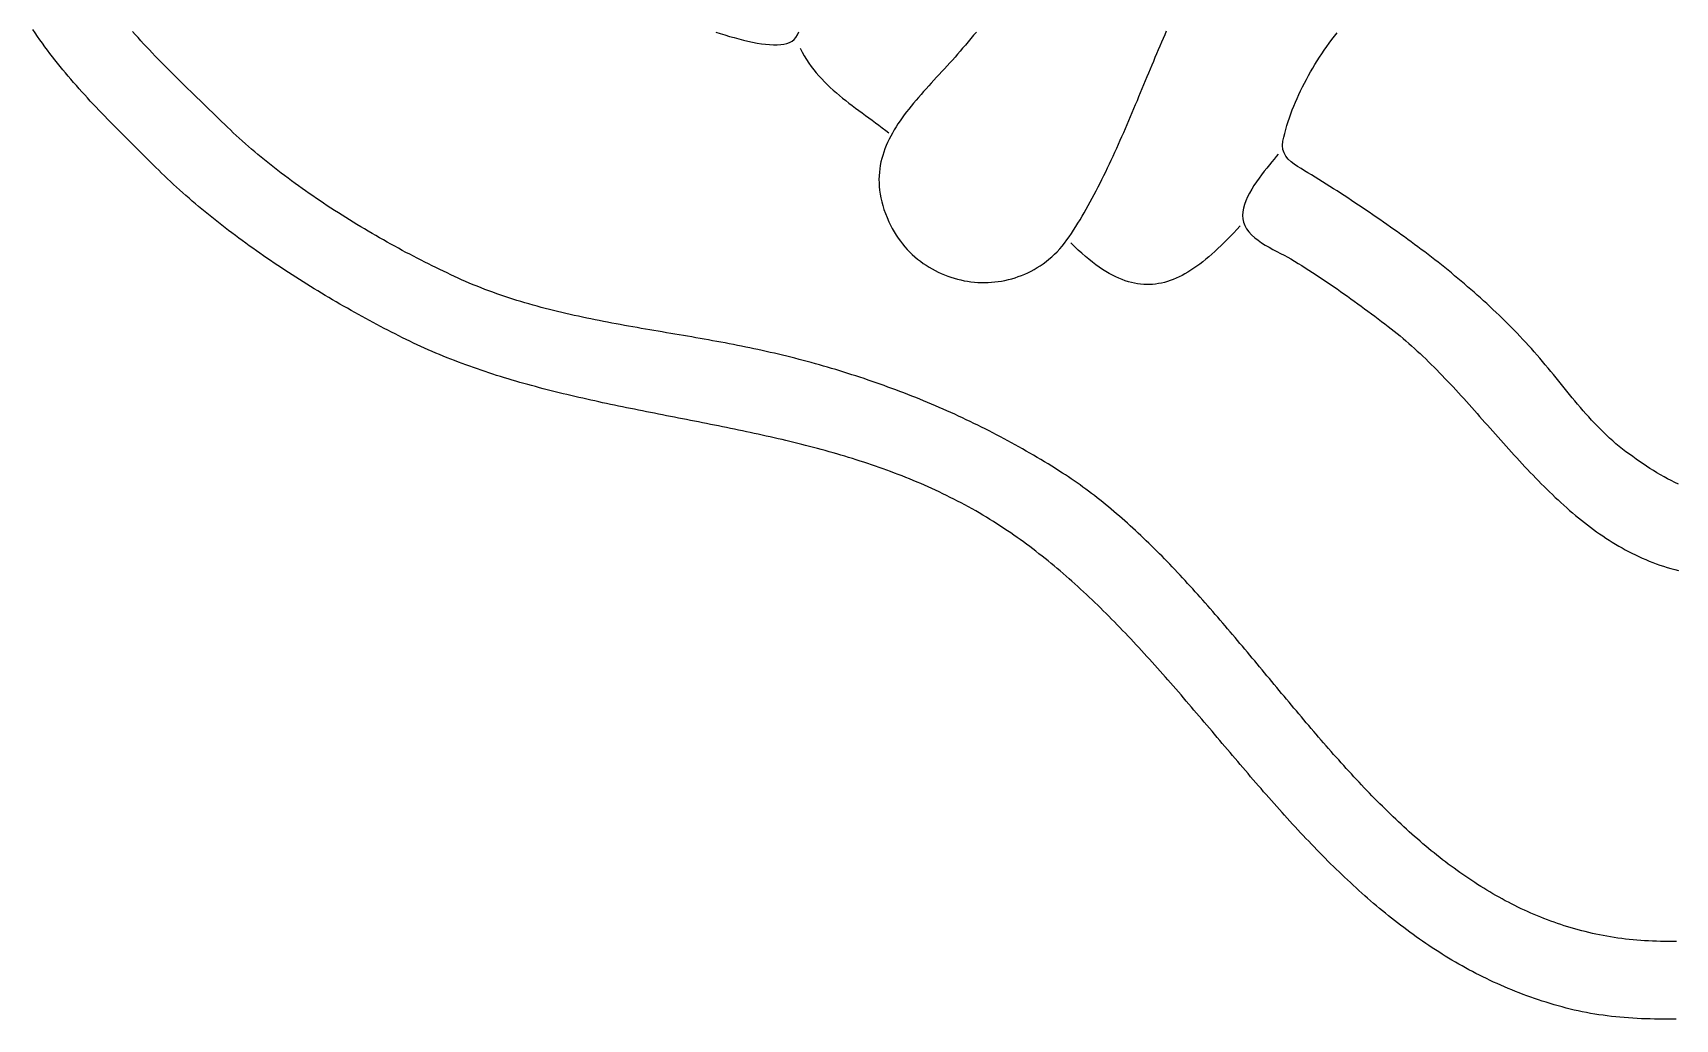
# Model space of a CAD drawing. Header units: millimetres. Extents: x 3 to 844, y 38 to 1106.
# Drawn here: x 33.8 to 421.9, y 37.8 to 271 of the extents above; entities that cross this region are included whole.
import ezdxf

# ---------------------------------------------------------------- set-up
doc = ezdxf.new("R2010")
doc.units = ezdxf.units.MM
doc.layers.add('0_0_0', color=3, linetype='Continuous')

msp = doc.modelspace()

# ---------------------------------------------------------------- linework, layer by layer
at = {"layer": '0_0_0'}
for points in [[(422.14, 37.85), (421.12, 37.84), (420.1, 37.83), (419.08, 37.83), (418.06, 37.84), (417.03, 37.86), (416.01, 37.88), (414.99, 37.91), (413.97, 37.95), (412.95, 38), (411.93, 38.06), (410.91, 38.13), (409.89, 38.21), (408.88, 38.29), (407.88, 38.39), (406.87, 38.5), (405.87, 38.62), (404.87, 38.75), (403.88, 38.89), (402.9, 39.04), (401.92, 39.2), (400.94, 39.38), (399.97, 39.57), (399.01, 39.78), (398.06, 39.99), (397.11, 40.22), (396.15, 40.47), (395.2, 40.72), (394.25, 40.98), (393.31, 41.25), (392.37, 41.53), (391.44, 41.82), (390.52, 42.11), (389.6, 42.41), (388.69, 42.72), (387.78, 43.04), (386.88, 43.37), (385.98, 43.7), (385.09, 44.04), (384.21, 44.38), (383.33, 44.74), (382.46, 45.1), (381.59, 45.47), (380.73, 45.84), (379.87, 46.23), (379.02, 46.61), (378.17, 47.01), (377.33, 47.41), (376.49, 47.82), (375.66, 48.24), (374.83, 48.66), (374.01, 49.09), (373.19, 49.53), (372.38, 49.97), (371.57, 50.42), (370.77, 50.87), (369.97, 51.33), (369.17, 51.8), (368.38, 52.27), (367.6, 52.75), (366.82, 53.23), (366.04, 53.72), (365.27, 54.22), (364.5, 54.72), (363.74, 55.22), (362.98, 55.73), (362.22, 56.25), (361.47, 56.77), (360.72, 57.3), (359.98, 57.84), (359.24, 58.37), (358.5, 58.92), (357.77, 59.47), (357.04, 60.02), (356.31, 60.58), (355.59, 61.14), (354.87, 61.71), (354.16, 62.28), (353.44, 62.85), (352.74, 63.43), (352.03, 64.02), (351.33, 64.61), (350.63, 65.2), (349.94, 65.8), (349.24, 66.4), (348.55, 67.01), (347.87, 67.62), (347.18, 68.23), (346.5, 68.85), (345.82, 69.47), (345.15, 70.1), (344.48, 70.73), (343.81, 71.36), (343.14, 71.99), (342.48, 72.63), (341.81, 73.28), (341.15, 73.92), (340.5, 74.57), (339.84, 75.22), (339.19, 75.88), (338.54, 76.53), (337.89, 77.2), (337.24, 77.86), (336.6, 78.53), (335.95, 79.19), (335.31, 79.87), (334.67, 80.54), (334.04, 81.22), (333.4, 81.9), (332.77, 82.58), (332.14, 83.26), (331.51, 83.95), (330.88, 84.63), (330.25, 85.32), (329.62, 86.02), (329, 86.71), (328.38, 87.4), (327.75, 88.1), (327.13, 88.8), (326.51, 89.5), (325.9, 90.2), (325.28, 90.91), (324.66, 91.61), (324.05, 92.32), (323.43, 93.02), (322.82, 93.73), (322.21, 94.44), (321.59, 95.15), (320.98, 95.87), (320.37, 96.58), (319.76, 97.29), (319.15, 98), (318.54, 98.72), (317.93, 99.43), (317.32, 100.15), (316.71, 100.87), (316.11, 101.58), (315.5, 102.3), (314.89, 103.02), (314.28, 103.74), (313.67, 104.45), (313.07, 105.17), (312.46, 105.89), (311.85, 106.6), (311.24, 107.32), (310.63, 108.04), (310.02, 108.76), (309.41, 109.47), (308.8, 110.19), (308.19, 110.9), (307.58, 111.62), (306.97, 112.33), (306.36, 113.04), (305.75, 113.76), (305.13, 114.47), (304.52, 115.18), (303.9, 115.89), (303.29, 116.59), (302.67, 117.3), (302.05, 118.01), (301.43, 118.71), (300.81, 119.41), (300.19, 120.12), (299.57, 120.82), (298.94, 121.51), (298.32, 122.21), (297.69, 122.9), (297.06, 123.6), (296.43, 124.29), (295.8, 124.98), (295.17, 125.66), (294.53, 126.35), (293.9, 127.03), (293.26, 127.71), (292.62, 128.39), (291.98, 129.07), (291.33, 129.74), (290.69, 130.41), (290.04, 131.08), (289.39, 131.74), (288.74, 132.41), (288.08, 133.07), (287.43, 133.72), (286.77, 134.38), (286.11, 135.03), (285.44, 135.68), (284.78, 136.32), (284.11, 136.96), (283.43, 137.6), (282.76, 138.23), (282.08, 138.86), (281.4, 139.49), (280.72, 140.12), (280.04, 140.74), (279.35, 141.35), (278.66, 141.96), (277.96, 142.57), (277.26, 143.18), (276.56, 143.78), (275.86, 144.37), (275.15, 144.97), (274.44, 145.56), (273.73, 146.14), (273.01, 146.72), (272.29, 147.29), (271.56, 147.86), (270.84, 148.43), (270.1, 148.99), (269.37, 149.55), (268.63, 150.1), (267.89, 150.64), (267.14, 151.18), (266.39, 151.72), (265.63, 152.25), (264.88, 152.78), (264.11, 153.3), (263.29, 153.85), (262.46, 154.4), (261.63, 154.93), (260.8, 155.46), (259.96, 155.98), (259.13, 156.49), (258.29, 157), (257.44, 157.49), (256.6, 157.98), (255.75, 158.46), (254.9, 158.93), (254.04, 159.4), (253.19, 159.85), (252.33, 160.3), (251.47, 160.75), (250.61, 161.18), (249.74, 161.61), (248.87, 162.03), (248.01, 162.45), (247.13, 162.86), (246.26, 163.26), (245.38, 163.65), (244.51, 164.04), (243.63, 164.42), (242.74, 164.8), (241.86, 165.17), (240.97, 165.53), (240.08, 165.89), (239.19, 166.24), (238.3, 166.59), (237.41, 166.93), (236.51, 167.27), (235.62, 167.6), (234.72, 167.92), (233.82, 168.24), (232.91, 168.56), (232.01, 168.86), (231.1, 169.17), (230.2, 169.47), (229.29, 169.76), (228.38, 170.05), (227.47, 170.34), (226.55, 170.62), (225.64, 170.9), (224.72, 171.17), (223.8, 171.44), (222.89, 171.7), (221.97, 171.96), (221.04, 172.22), (220.12, 172.47), (219.2, 172.72), (218.27, 172.97), (217.35, 173.21), (216.42, 173.45), (215.49, 173.68), (214.56, 173.92), (213.63, 174.15), (212.7, 174.37), (211.77, 174.6), (210.84, 174.82), (209.9, 175.04), (208.97, 175.25), (208.03, 175.47), (207.09, 175.68), (206.16, 175.89), (205.22, 176.09), (204.28, 176.3), (203.34, 176.5), (202.4, 176.7), (201.46, 176.9), (200.52, 177.1), (199.58, 177.29), (198.64, 177.49), (197.7, 177.68), (196.75, 177.87), (195.81, 178.07), (194.87, 178.26), (193.92, 178.44), (192.98, 178.63), (192.03, 178.82), (191.09, 179.01), (190.14, 179.19), (189.2, 179.38), (188.25, 179.56), (187.31, 179.75), (186.36, 179.93), (185.42, 180.12), (184.47, 180.3), (183.53, 180.49), (182.58, 180.67), (181.64, 180.86), (180.69, 181.05), (179.75, 181.23), (178.8, 181.42), (177.86, 181.61), (176.92, 181.8), (175.97, 181.99), (175.03, 182.18), (174.09, 182.37), (173.14, 182.57), (172.2, 182.76), (171.26, 182.96), (170.32, 183.16), (169.38, 183.36), (168.44, 183.56), (167.5, 183.76), (166.56, 183.96), (165.62, 184.17), (164.68, 184.38), (163.75, 184.59), (162.81, 184.81), (161.87, 185.02), (160.94, 185.24), (160.01, 185.46), (159.07, 185.69), (158.14, 185.92), (157.21, 186.15), (156.28, 186.38), (155.35, 186.62), (154.42, 186.86), (153.5, 187.1), (152.57, 187.35), (151.65, 187.6), (150.72, 187.85), (149.8, 188.11), (148.88, 188.37), (147.96, 188.63), (147.04, 188.9), (146.12, 189.18), (145.21, 189.45), (144.29, 189.74), (143.38, 190.02), (142.47, 190.31), (141.56, 190.61), (140.65, 190.91), (139.74, 191.22), (138.84, 191.53), (137.93, 191.84), (137.03, 192.16), (136.13, 192.49), (135.23, 192.82), (134.34, 193.16), (133.44, 193.5), (132.55, 193.85), (131.66, 194.2), (130.77, 194.56), (129.88, 194.92), (128.99, 195.3), (128.11, 195.67), (127.23, 196.06), (126.35, 196.45), (125.47, 196.84), (124.59, 197.25), (123.72, 197.66), (122.85, 198.07), (121.98, 198.5), (121.11, 198.93), (120.26, 199.36), (119.39, 199.8), (118.53, 200.24), (117.67, 200.68), (116.8, 201.13), (115.94, 201.59), (115.07, 202.05), (114.2, 202.51), (113.33, 202.98), (112.46, 203.45), (111.59, 203.93), (110.72, 204.41), (109.85, 204.89), (108.97, 205.38), (108.1, 205.88), (107.23, 206.37), (106.36, 206.88), (105.48, 207.38), (104.61, 207.89), (103.74, 208.41), (102.87, 208.92), (102, 209.45), (101.13, 209.97), (100.26, 210.5), (99.39, 211.03), (98.52, 211.57), (97.66, 212.11), (96.8, 212.66), (95.93, 213.21), (95.07, 213.76), (94.21, 214.31), (93.36, 214.87), (92.5, 215.44), (91.65, 216), (90.8, 216.57), (89.95, 217.15), (89.11, 217.72), (88.27, 218.3), (87.43, 218.89), (86.59, 219.48), (85.76, 220.07), (84.93, 220.66), (84.1, 221.26), (83.28, 221.86), (82.46, 222.46), (81.64, 223.07), (80.83, 223.68), (80.02, 224.29), (79.22, 224.91), (78.42, 225.53), (77.62, 226.15), (76.83, 226.77), (76.04, 227.4), (75.26, 228.03), (74.49, 228.67), (73.72, 229.3), (72.95, 229.94), (72.19, 230.58), (71.43, 231.23), (70.68, 231.88), (69.94, 232.53), (69.2, 233.18), (68.46, 233.84), (67.74, 234.49), (67.02, 235.15), (66.3, 235.82), (65.59, 236.48), (64.89, 237.15), (64.2, 237.82), (63.51, 238.5), (62.83, 239.17), (62.11, 239.89), (61.38, 240.61), (60.66, 241.33), (59.94, 242.04), (59.22, 242.76), (58.51, 243.47), (57.79, 244.18), (57.08, 244.89), (56.37, 245.6), (55.66, 246.31), (54.95, 247.02), (54.25, 247.73), (53.54, 248.44), (52.84, 249.15), (52.15, 249.86), (51.45, 250.57), (50.76, 251.28), (50.07, 252), (49.39, 252.71), (48.71, 253.43), (48.03, 254.15), (47.35, 254.87), (46.68, 255.6), (46.02, 256.33), (45.36, 257.06), (44.7, 257.79), (44.05, 258.53), (43.4, 259.27), (42.75, 260.01), (42.12, 260.76), (41.48, 261.51), (40.85, 262.27), (40.23, 263.03), (39.61, 263.8), (39, 264.57), (38.39, 265.34), (37.79, 266.13), (37.2, 266.91), (36.61, 267.71), (36.03, 268.51), (35.45, 269.31), (34.89, 270.13), (34.32, 270.95), (33.77, 271.77)], [(422.22, 56.23), (421.27, 56.21), (420.31, 56.2), (419.37, 56.2), (418.43, 56.22), (417.49, 56.24), (416.56, 56.27), (415.63, 56.31), (414.71, 56.37), (413.8, 56.43), (412.89, 56.5), (411.98, 56.59), (411.08, 56.68), (410.19, 56.78), (409.3, 56.89), (408.41, 57.01), (407.54, 57.14), (406.66, 57.28), (405.79, 57.43), (404.93, 57.59), (404.07, 57.76), (403.21, 57.94), (402.36, 58.12), (401.51, 58.32), (400.67, 58.52), (399.84, 58.73), (399, 58.95), (398.18, 59.18), (397.35, 59.42), (396.53, 59.67), (395.72, 59.92), (394.91, 60.18), (394.1, 60.45), (393.3, 60.73), (392.51, 61.02), (391.71, 61.32), (390.92, 61.62), (390.14, 61.93), (389.36, 62.25), (388.58, 62.57), (387.81, 62.91), (387.04, 63.25), (386.28, 63.6), (385.51, 63.95), (384.76, 64.32), (384, 64.69), (383.25, 65.07), (382.51, 65.45), (381.77, 65.84), (381.03, 66.24), (380.29, 66.65), (379.56, 67.06), (378.83, 67.48), (378.11, 67.9), (377.39, 68.33), (376.67, 68.77), (375.96, 69.22), (375.24, 69.67), (374.54, 70.12), (373.83, 70.59), (373.13, 71.06), (372.43, 71.53), (371.74, 72.01), (371.05, 72.5), (370.36, 72.99), (369.67, 73.49), (368.99, 73.99), (368.31, 74.5), (367.63, 75.01), (366.95, 75.53), (366.28, 76.06), (365.61, 76.59), (364.95, 77.12), (364.28, 77.66), (363.62, 78.21), (362.96, 78.76), (362.31, 79.31), (361.65, 79.87), (361, 80.43), (360.35, 81), (359.71, 81.58), (359.06, 82.15), (358.42, 82.73), (357.78, 83.32), (357.14, 83.91), (356.51, 84.5), (355.87, 85.1), (355.24, 85.7), (354.61, 86.31), (353.99, 86.92), (353.36, 87.53), (352.74, 88.15), (352.12, 88.77), (351.5, 89.39), (350.88, 90.02), (350.26, 90.65), (349.65, 91.28), (349.04, 91.91), (348.43, 92.55), (347.82, 93.2), (347.21, 93.84), (346.6, 94.49), (346, 95.14), (345.39, 95.79), (344.79, 96.45), (344.19, 97.11), (343.59, 97.77), (342.99, 98.43), (342.4, 99.1), (341.8, 99.76), (341.21, 100.43), (340.61, 101.11), (340.02, 101.78), (339.43, 102.46), (338.84, 103.13), (338.25, 103.81), (337.66, 104.49), (337.08, 105.17), (336.49, 105.86), (335.9, 106.54), (335.32, 107.23), (334.73, 107.92), (334.15, 108.61), (333.57, 109.3), (332.98, 109.99), (332.4, 110.68), (331.82, 111.37), (331.24, 112.07), (330.66, 112.76), (330.08, 113.45), (329.5, 114.15), (328.92, 114.85), (328.34, 115.54), (327.76, 116.24), (327.18, 116.93), (326.6, 117.63), (326.02, 118.33), (325.44, 119.03), (324.86, 119.72), (324.28, 120.42), (323.71, 121.11), (323.13, 121.81), (322.55, 122.51), (321.97, 123.2), (321.39, 123.9), (320.81, 124.59), (320.23, 125.28), (319.65, 125.98), (319.07, 126.67), (318.48, 127.36), (317.9, 128.05), (317.32, 128.74), (316.74, 129.42), (316.15, 130.11), (315.57, 130.8), (314.98, 131.48), (314.4, 132.16), (313.81, 132.84), (313.23, 133.52), (312.64, 134.2), (312.05, 134.87), (311.46, 135.54), (310.87, 136.22), (310.28, 136.89), (309.68, 137.55), (309.09, 138.22), (308.49, 138.88), (307.9, 139.54), (307.3, 140.2), (306.7, 140.85), (306.1, 141.51), (305.5, 142.16), (304.9, 142.8), (304.29, 143.45), (303.69, 144.09), (303.08, 144.73), (302.47, 145.36), (301.86, 146), (301.25, 146.63), (300.64, 147.25), (300.02, 147.87), (299.41, 148.49), (298.79, 149.11), (298.17, 149.72), (297.54, 150.33), (296.92, 150.93), (296.29, 151.53), (295.67, 152.13), (295.04, 152.72), (294.4, 153.31), (293.77, 153.9), (293.13, 154.48), (292.5, 155.05), (291.85, 155.63), (291.21, 156.19), (290.57, 156.76), (289.92, 157.31), (289.27, 157.87), (288.62, 158.42), (287.96, 158.96), (287.3, 159.5), (286.64, 160.03), (285.98, 160.56), (285.32, 161.08), (284.65, 161.6), (283.98, 162.12), (283.3, 162.62), (282.63, 163.12), (281.95, 163.62), (281.27, 164.11), (280.58, 164.6), (279.89, 165.08), (279.2, 165.55), (278.51, 166.02), (277.81, 166.48), (277.11, 166.93), (276.27, 167.47), (275.43, 168.01), (274.58, 168.54), (273.73, 169.07), (272.88, 169.59), (272.02, 170.11), (271.16, 170.62), (270.3, 171.13), (269.44, 171.63), (268.57, 172.13), (267.7, 172.63), (266.83, 173.12), (265.96, 173.61), (265.08, 174.09), (264.2, 174.57), (263.32, 175.04), (262.44, 175.51), (261.55, 175.97), (260.66, 176.44), (259.77, 176.89), (258.88, 177.34), (257.98, 177.79), (257.08, 178.24), (256.18, 178.67), (255.28, 179.11), (254.38, 179.54), (253.47, 179.97), (252.56, 180.39), (251.65, 180.81), (250.74, 181.22), (249.82, 181.63), (248.91, 182.03), (247.99, 182.43), (247.07, 182.83), (246.15, 183.22), (245.22, 183.61), (244.3, 183.99), (243.37, 184.37), (242.44, 184.75), (241.51, 185.12), (240.57, 185.49), (239.64, 185.85), (238.7, 186.21), (237.76, 186.56), (236.82, 186.91), (235.88, 187.26), (234.94, 187.6), (234, 187.93), (233.05, 188.27), (232.1, 188.6), (231.16, 188.92), (230.21, 189.24), (229.26, 189.56), (228.3, 189.87), (227.35, 190.18), (226.39, 190.48), (225.44, 190.78), (224.48, 191.07), (223.52, 191.37), (222.56, 191.65), (221.6, 191.94), (220.64, 192.21), (219.68, 192.49), (218.72, 192.76), (217.75, 193.03), (216.79, 193.29), (215.82, 193.55), (214.85, 193.8), (213.88, 194.05), (212.92, 194.3), (211.95, 194.54), (210.98, 194.78), (210, 195.01), (209.03, 195.24), (208.06, 195.46), (207.09, 195.68), (206.11, 195.9), (205.15, 196.11), (204.19, 196.32), (203.22, 196.52), (202.25, 196.72), (201.28, 196.92), (200.3, 197.11), (199.33, 197.3), (198.35, 197.49), (197.37, 197.67), (196.39, 197.86), (195.41, 198.04), (194.42, 198.22), (193.44, 198.39), (192.45, 198.57), (191.47, 198.74), (190.48, 198.91), (189.49, 199.09), (188.5, 199.26), (187.51, 199.43), (186.51, 199.6), (185.52, 199.77), (184.53, 199.93), (183.53, 200.1), (182.54, 200.27), (181.55, 200.44), (180.55, 200.61), (179.56, 200.78), (178.56, 200.95), (177.57, 201.13), (176.57, 201.3), (175.58, 201.48), (174.58, 201.66), (173.59, 201.83), (172.59, 202.02), (171.6, 202.2), (170.61, 202.39), (169.62, 202.57), (168.63, 202.77), (167.64, 202.96), (166.65, 203.16), (165.66, 203.36), (164.67, 203.56), (163.69, 203.77), (162.7, 203.98), (161.72, 204.2), (160.74, 204.42), (159.76, 204.64), (158.78, 204.87), (157.8, 205.11), (156.83, 205.35), (155.86, 205.59), (154.89, 205.84), (153.92, 206.1), (152.95, 206.36), (151.99, 206.62), (151.02, 206.9), (150.06, 207.17), (149.11, 207.46), (148.15, 207.75), (147.2, 208.05), (146.25, 208.36), (145.31, 208.67), (144.36, 208.99), (143.42, 209.32), (142.49, 209.65), (141.55, 210), (140.62, 210.35), (139.7, 210.71), (138.77, 211.08), (137.85, 211.45), (136.93, 211.84), (136.02, 212.23), (135.11, 212.64), (134.26, 213.03), (133.4, 213.42), (132.53, 213.82), (131.67, 214.23), (130.8, 214.64), (129.92, 215.06), (129.05, 215.49), (128.17, 215.92), (127.29, 216.35), (126.4, 216.8), (125.52, 217.25), (124.63, 217.7), (123.74, 218.16), (122.85, 218.63), (121.96, 219.1), (121.07, 219.57), (120.18, 220.06), (119.29, 220.54), (118.39, 221.03), (117.5, 221.53), (116.61, 222.03), (115.72, 222.54), (114.82, 223.05), (113.93, 223.57), (113.04, 224.09), (112.15, 224.62), (111.26, 225.15), (110.38, 225.68), (109.49, 226.22), (108.61, 226.77), (107.73, 227.31), (106.85, 227.87), (105.97, 228.42), (105.1, 228.98), (104.23, 229.55), (103.36, 230.12), (102.5, 230.69), (101.64, 231.27), (100.78, 231.85), (99.93, 232.43), (99.08, 233.02), (98.23, 233.61), (97.39, 234.21), (96.56, 234.8), (95.73, 235.4), (94.9, 236.01), (94.08, 236.62), (93.27, 237.23), (92.46, 237.84), (91.66, 238.46), (90.86, 239.08), (90.07, 239.7), (89.29, 240.33), (88.51, 240.95), (87.74, 241.58), (86.98, 242.22), (86.22, 242.85), (85.47, 243.49), (84.73, 244.13), (84, 244.77), (83.28, 245.42), (82.56, 246.07), (81.85, 246.72), (81.15, 247.37), (80.46, 248.02), (79.78, 248.67), (79.11, 249.33), (78.38, 250.05), (77.65, 250.76), (76.92, 251.47), (76.2, 252.18), (75.47, 252.89), (74.74, 253.6), (74.01, 254.3), (73.29, 255), (72.56, 255.7), (71.84, 256.4), (71.12, 257.1), (70.4, 257.79), (69.68, 258.49), (68.97, 259.19), (68.25, 259.89), (67.54, 260.58), (66.84, 261.28), (66.13, 261.98), (65.43, 262.69), (64.74, 263.39), (64.04, 264.1), (63.35, 264.8), (62.67, 265.51), (61.98, 266.23), (61.31, 266.94), (60.63, 267.66), (59.96, 268.39), (59.3, 269.11), (58.64, 269.85), (57.99, 270.58), (57.34, 271.32)], [(195.17, 271.17), (196.24, 270.83), (197.32, 270.49), (198.41, 270.16), (199.51, 269.85), (200.61, 269.55), (201.71, 269.27), (202.79, 269.01), (203.87, 268.78), (204.92, 268.58), (205.95, 268.41), (206.95, 268.28), (207.91, 268.2), (208.83, 268.15), (209.7, 268.16), (210.53, 268.21), (211.29, 268.33), (212, 268.5), (212.63, 268.73), (213.2, 269.04), (213.68, 269.41), (214.09, 269.85), (214.49, 270.49), (214.84, 271.2)], [(256.77, 271.18), (256.12, 270.41), (255.47, 269.64), (254.82, 268.87), (254.17, 268.1), (253.52, 267.33), (252.93, 266.63), (252.33, 265.94), (251.73, 265.25), (251.12, 264.56), (250.5, 263.87), (249.88, 263.19), (249.25, 262.51), (248.63, 261.83), (248, 261.15), (247.37, 260.47), (246.75, 259.8), (246.12, 259.12), (245.51, 258.44), (244.89, 257.76), (244.28, 257.09), (243.68, 256.41), (243.08, 255.72), (242.5, 255.04), (241.92, 254.36), (241.35, 253.67), (240.8, 252.98), (240.26, 252.28), (239.73, 251.58), (239.22, 250.88), (238.72, 250.18), (238.24, 249.47), (237.78, 248.75), (237.34, 248.03), (236.92, 247.3), (236.52, 246.57), (236.14, 245.83), (235.79, 245.09), (235.46, 244.33), (235.16, 243.57), (234.88, 242.81), (234.63, 242.03), (234.41, 241.25), (234.22, 240.46), (234.06, 239.65), (233.93, 238.84), (233.84, 238.02), (233.78, 237.19), (233.75, 236.35), (233.76, 235.5), (233.81, 234.64), (233.89, 233.77), (234.02, 232.88), (234.18, 231.98), (234.39, 231.07), (234.64, 230.15), (234.93, 229.21), (235.27, 228.27), (235.65, 227.3), (236.08, 226.33), (236.47, 225.51), (236.89, 224.71), (237.34, 223.94), (237.8, 223.19), (238.29, 222.46), (238.8, 221.76), (239.32, 221.08), (239.87, 220.42), (240.44, 219.79), (241.03, 219.18), (241.63, 218.6), (242.25, 218.04), (242.89, 217.5), (243.54, 216.99), (244.21, 216.5), (244.89, 216.03), (245.58, 215.6), (246.29, 215.18), (247.01, 214.79), (247.74, 214.42), (248.48, 214.08), (249.23, 213.77), (249.99, 213.48), (250.75, 213.21), (251.53, 212.97), (252.31, 212.76), (253.1, 212.57), (253.89, 212.4), (254.68, 212.27), (255.48, 212.15), (256.29, 212.07), (257.09, 212.01), (257.9, 211.97), (258.71, 211.97), (259.52, 211.98), (260.32, 212.03), (261.13, 212.1), (261.93, 212.2), (262.74, 212.32), (263.53, 212.47), (264.33, 212.65), (265.12, 212.86), (265.9, 213.09), (266.67, 213.35), (267.44, 213.64), (268.21, 213.95), (268.96, 214.29), (269.7, 214.66), (270.44, 215.06), (271.16, 215.49), (271.87, 215.94), (272.57, 216.42), (273.25, 216.93), (273.93, 217.47), (274.58, 218.03), (275.23, 218.63), (275.85, 219.25), (276.46, 219.9), (277.05, 220.58), (277.63, 221.29), (278.18, 222.03), (278.72, 222.8), (279.24, 223.58), (279.75, 224.37), (280.26, 225.17), (280.77, 225.99), (281.27, 226.81), (281.76, 227.64), (282.25, 228.47), (282.74, 229.32), (283.22, 230.18), (283.69, 231.04), (284.16, 231.91), (284.63, 232.78), (285.09, 233.66), (285.55, 234.55), (286, 235.45), (286.45, 236.35), (286.9, 237.25), (287.34, 238.16), (287.78, 239.08), (288.22, 240), (288.65, 240.92), (289.08, 241.85), (289.51, 242.78), (289.93, 243.71), (290.35, 244.64), (290.77, 245.58), (291.18, 246.52), (291.59, 247.46), (292, 248.41), (292.41, 249.35), (292.81, 250.29), (293.22, 251.24), (293.62, 252.18), (294.01, 253.13), (294.41, 254.07), (294.81, 255.02), (295.2, 255.96), (295.59, 256.9), (295.98, 257.84), (296.37, 258.77), (296.76, 259.71), (297.14, 260.64), (297.53, 261.56), (297.91, 262.49), (298.3, 263.41), (298.68, 264.32), (299.06, 265.24), (299.45, 266.14), (299.83, 267.04), (300.21, 267.94), (300.59, 268.83), (300.97, 269.71), (301.35, 270.59), (301.74, 271.46)], [(422.7, 164.3), (421.84, 164.71), (420.99, 165.13), (420.14, 165.57), (419.3, 166.04), (418.46, 166.52), (417.62, 167.01), (416.8, 167.52), (415.97, 168.04), (415.15, 168.58), (414.34, 169.12), (413.52, 169.67), (412.72, 170.23), (411.91, 170.8), (411.11, 171.37), (410.29, 171.97), (409.48, 172.59), (408.69, 173.22), (407.92, 173.86), (407.16, 174.52), (406.41, 175.19), (405.67, 175.87), (404.95, 176.57), (404.24, 177.27), (403.54, 177.98), (402.85, 178.71), (402.17, 179.44), (401.49, 180.18), (400.83, 180.92), (400.17, 181.67), (399.51, 182.43), (398.86, 183.2), (398.22, 183.96), (397.58, 184.74), (396.95, 185.51), (396.31, 186.29), (395.68, 187.07), (395.05, 187.85), (394.42, 188.63), (393.78, 189.41), (393.15, 190.19), (392.51, 190.97), (391.88, 191.75), (391.23, 192.52), (390.59, 193.29), (389.94, 194.06), (389.28, 194.82), (388.61, 195.58), (387.94, 196.33), (387.27, 197.06), (386.6, 197.79), (385.92, 198.52), (385.24, 199.25), (384.55, 199.97), (383.85, 200.68), (383.15, 201.4), (382.44, 202.11), (381.73, 202.81), (381.02, 203.51), (380.3, 204.21), (379.58, 204.91), (378.85, 205.6), (378.11, 206.28), (377.38, 206.97), (376.64, 207.64), (375.89, 208.32), (375.14, 208.99), (374.39, 209.66), (373.63, 210.32), (372.88, 210.98), (372.11, 211.64), (371.35, 212.29), (370.58, 212.94), (369.8, 213.58), (369.03, 214.22), (368.25, 214.85), (367.47, 215.49), (366.69, 216.11), (365.9, 216.74), (365.11, 217.36), (364.32, 217.97), (363.53, 218.58), (362.73, 219.19), (361.93, 219.79), (361.13, 220.39), (360.33, 220.99), (359.53, 221.58), (358.73, 222.17), (357.92, 222.75), (357.11, 223.33), (356.28, 223.92), (355.45, 224.5), (354.62, 225.09), (353.79, 225.67), (352.96, 226.26), (352.12, 226.84), (351.29, 227.41), (350.45, 227.99), (349.61, 228.56), (348.77, 229.13), (347.93, 229.7), (347.09, 230.26), (346.25, 230.83), (345.4, 231.39), (344.55, 231.95), (343.7, 232.5), (342.85, 233.05), (342, 233.61), (341.15, 234.15), (340.29, 234.7), (339.43, 235.25), (338.57, 235.79), (337.71, 236.33), (336.85, 236.86), (335.98, 237.4), (335.11, 237.93), (334.32, 238.4), (333.51, 238.88), (332.69, 239.39), (331.89, 239.93), (331.15, 240.51), (330.49, 241.14), (329.92, 241.83), (329.49, 242.59), (329.21, 243.43), (329.12, 244.35), (329.23, 245.37), (329.44, 246.29), (329.66, 247.22), (329.91, 248.15), (330.18, 249.08), (330.46, 250), (330.77, 250.92), (331.09, 251.84), (331.43, 252.76), (331.79, 253.68), (332.16, 254.59), (332.56, 255.5), (332.97, 256.41), (333.39, 257.31), (333.83, 258.21), (334.29, 259.1), (334.76, 259.99), (335.24, 260.87), (335.74, 261.75), (336.25, 262.63), (336.77, 263.49), (337.31, 264.36), (337.86, 265.21), (338.42, 266.06), (338.99, 266.9), (339.57, 267.74), (340.16, 268.56), (340.77, 269.38), (341.38, 270.19), (342, 271)], [(215.11, 267.33), (215.59, 266.41), (216.09, 265.53), (216.61, 264.67), (217.16, 263.85), (217.73, 263.05), (218.32, 262.27), (218.93, 261.52), (219.56, 260.79), (220.21, 260.08), (220.87, 259.39), (221.55, 258.72), (222.24, 258.06), (222.95, 257.42), (223.67, 256.79), (224.4, 256.18), (225.15, 255.57), (225.9, 254.97), (226.66, 254.38), (227.43, 253.79), (228.21, 253.21), (228.99, 252.64), (229.77, 252.06), (230.56, 251.48), (231.36, 250.91), (232.15, 250.33), (232.95, 249.74), (233.74, 249.15), (234.53, 248.55), (235.33, 247.94), (236.11, 247.33)], [(328.11, 242.33), (327.66, 241.76), (327.15, 241.14), (326.61, 240.48), (326.03, 239.77), (325.42, 239.03), (324.81, 238.25), (324.18, 237.44), (323.57, 236.61), (322.96, 235.75), (322.38, 234.88), (321.84, 234), (321.33, 233.1), (320.88, 232.21), (320.48, 231.31), (320.16, 230.42), (319.91, 229.54), (319.75, 228.67), (319.7, 227.83), (319.74, 227), (319.91, 226.2), (320.2, 225.43), (320.64, 224.64), (321.19, 223.91), (321.83, 223.21), (322.55, 222.56), (323.34, 221.95), (324.17, 221.37), (325.05, 220.82), (325.95, 220.3), (326.86, 219.8), (327.77, 219.32), (328.67, 218.86), (329.53, 218.41), (330.35, 217.96), (331.11, 217.53), (331.97, 217.01), (332.82, 216.49), (333.67, 215.96), (334.51, 215.43), (335.36, 214.89), (336.2, 214.35), (337.04, 213.8), (337.87, 213.25), (338.7, 212.7), (339.53, 212.14), (340.36, 211.58), (341.19, 211.01), (342.01, 210.44), (342.83, 209.87), (343.65, 209.29), (344.46, 208.71), (345.28, 208.13), (346.09, 207.55), (346.9, 206.96), (347.71, 206.37), (348.52, 205.78), (349.32, 205.18), (350.12, 204.58), (350.92, 203.99), (351.72, 203.39), (352.52, 202.78), (353.32, 202.18), (354.11, 201.58), (354.82, 201.03), (355.52, 200.48), (356.22, 199.92), (356.91, 199.35), (357.6, 198.77), (358.28, 198.19), (358.96, 197.59), (359.64, 196.99), (360.31, 196.38), (360.98, 195.77), (361.65, 195.15), (362.31, 194.52), (362.97, 193.89), (363.63, 193.25), (364.28, 192.6), (364.93, 191.95), (365.58, 191.3), (366.23, 190.64), (366.87, 189.97), (367.51, 189.3), (368.15, 188.63), (368.79, 187.95), (369.43, 187.27), (370.06, 186.59), (370.69, 185.9), (371.32, 185.21), (371.95, 184.52), (372.58, 183.82), (373.21, 183.13), (373.84, 182.43), (374.46, 181.73), (375.09, 181.02), (375.71, 180.32), (376.34, 179.62), (376.96, 178.91), (377.59, 178.21), (378.21, 177.5), (378.84, 176.8), (379.46, 176.09), (380.09, 175.39), (380.72, 174.68), (381.34, 173.98), (381.97, 173.28), (382.6, 172.58), (383.23, 171.88), (383.86, 171.19), (384.49, 170.5), (385.13, 169.81), (385.76, 169.12), (386.4, 168.43), (387.04, 167.75), (387.68, 167.08), (388.33, 166.4), (388.98, 165.73), (389.62, 165.07), (390.28, 164.41), (390.93, 163.75), (391.59, 163.1), (392.25, 162.46), (392.91, 161.82), (393.58, 161.18), (394.25, 160.56), (394.92, 159.94), (395.6, 159.32), (396.28, 158.71), (396.97, 158.11), (397.66, 157.52), (398.35, 156.93), (399.05, 156.36), (399.75, 155.79), (400.46, 155.23), (401.17, 154.67), (401.89, 154.13), (402.61, 153.59), (403.34, 153.07), (404.07, 152.55), (404.81, 152.05), (405.55, 151.55), (406.3, 151.06), (407.06, 150.59), (407.82, 150.13), (408.59, 149.67), (409.36, 149.23), (410.14, 148.8), (410.93, 148.38), (411.72, 147.98), (412.52, 147.58), (413.33, 147.2), (414.14, 146.83), (414.96, 146.48), (415.79, 146.13), (416.63, 145.8), (417.47, 145.49), (418.32, 145.19), (419.18, 144.9), (420.05, 144.63), (420.93, 144.37), (421.81, 144.13), (422.7, 143.9)], [(319.11, 225.33), (318.34, 224.5), (317.58, 223.69), (316.82, 222.9), (316.07, 222.14), (315.33, 221.39), (314.59, 220.68), (313.86, 219.98), (313.13, 219.31), (312.41, 218.67), (311.69, 218.05), (310.97, 217.45), (310.26, 216.89), (309.56, 216.34), (308.85, 215.83), (308.15, 215.34), (307.45, 214.88), (306.76, 214.44), (306.06, 214.04), (305.37, 213.66), (304.68, 213.31), (303.98, 212.99), (303.29, 212.7), (302.6, 212.44), (301.91, 212.21), (301.21, 212.01), (300.52, 211.84), (299.82, 211.71), (299.12, 211.6), (298.42, 211.53), (297.72, 211.49), (297.01, 211.48), (296.31, 211.51), (295.59, 211.57), (294.87, 211.66), (294.15, 211.79), (293.43, 211.96), (292.69, 212.16), (291.96, 212.39), (291.21, 212.66), (290.46, 212.97), (289.71, 213.32), (288.94, 213.7), (288.17, 214.12), (287.4, 214.58), (286.61, 215.07), (285.82, 215.61), (285.01, 216.18), (284.2, 216.79), (283.38, 217.45), (282.55, 218.14), (281.7, 218.88), (280.85, 219.65), (279.99, 220.47), (279.11, 221.33)]]:
    msp.add_lwpolyline(points, dxfattribs=at)

doc.saveas('drawing.dxf')
